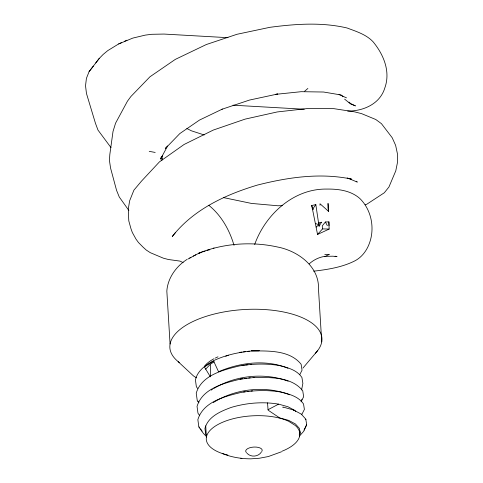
<?xml version="1.0" encoding="UTF-8"?>
<svg xmlns="http://www.w3.org/2000/svg" width="483" height="483" viewBox="0 0 483 483"><rect width="100%" height="100%" fill="white"/><g stroke="black" fill="none" stroke-linecap="round" stroke-linejoin="round"><path stroke-width="0.72" d="M210.449 364.882L210.389 376.843L204.369 366.905L213.637 361.121L218.558 371.747C240.027 362.467 265.934 359.153 287.953 368.263M319.994 205.257L320.018 203.766L328.44 211.24L328.035 203.428L328.331 211.62M328.192 208.288L328.301 206.802M161.727 160.567L162.445 155.393M301.579 390.022L302.877 383.381L301.917 377.477C296.894 369.96 287.699 367.593 279.422 365.559C266.139 363.313 252.597 363.753 239.345 365.951C223.243 369.887 201.653 375.11 196.231 393.126L197.173 399.966M161.467 156.426L160.537 159.088L167.655 145.914M254.668 244.489C265.384 214.524 293.531 188.581 326.653 189.076C338.275 188.907 350.755 190.489 359.817 198.483C371.379 209.755 374.977 227.97 369.507 243.003C366.869 250.484 361.864 257.312 354.679 260.953C342.049 267.31 327.607 269.556 313.642 271.186M227.97 37.686L164.003 34.064L151.638 34.299L145.244 35.12L132.789 38.097L118.625 43.959L107.745 50.63L103.133 54.452L99.16 58.528L89.083 71.641L86.415 78.355L85.527 85.805L86.469 93.491L95.471 123.346L97.995 130.096L110.987 147.605M299.225 434.948L300.1 433.16L299.985 430.902M304.024 430.105L306.669 424.714L305.805 419.178L301.307 414.13L293.495 409.97L282.911 407.03L282.947 407.543M299.768 374.675L302.068 370.123M301.271 400.703L301.929 399.399M301.06 401.844L303.686 396.64M301.754 414.607L304.381 409.415L303.541 403.993C298.512 396.477 289.323 394.11 281.04 392.081C267.763 389.829 254.221 390.27 240.963 392.468C224.861 396.404 203.277 401.633 197.855 419.642L198.791 426.483L199.624 427.636M315.49 223.496L319.855 225.138L319.088 226.545L315.84 204.635L312.513 209.32L317.548 234.436L329.14 229.081L328.887 221.86L325.391 222.005L322.264 225.881L322.553 228.888L317.548 234.436M166.569 146.862L165.277 148.613L179.833 133.562L199.509 120.062L222.434 109.055M95.761 62.935L99.16 58.528M89.083 71.641L93.34 66.123M261.267 452.209C258.163 456.912 250.701 457.461 246.97 453.235M175.257 232.8L172.25 236.561C193.26 209.537 225.35 194.685 257.403 185.08C287.959 177.327 320.217 172.558 351.449 179.084L349.336 178.432M302.944 368.082L317.572 350.718M299.363 436.137L303.729 431.277L306.669 424.714M205.607 369.229L210.455 364.134L214.114 361.845M316.19 227.155L318.732 224.716M304.67 91.209L307.888 88.449M309.15 263.929C313.666 259.769 319.396 257.053 325.494 256.25M187.996 259.027L197.058 254.136L202.286 252.005M211.198 390.101L212.454 389.316M213.709 388.537C235.511 375.4 264.249 372.302 288.14 381.19M213.263 402.58C235.402 388.688 265.173 385.217 289.577 394.78M187.096 259.371C176.204 266.248 167.71 278.039 166.834 291.104L170.076 344.059M189.662 258.079L190.882 257.421M193.327 256.099L195.808 254.813M300.1 433.16L299.357 428.367L295.451 423.989L288.695 420.391L279.566 417.855L268.168 410.2L268.047 409.699L278.613 404.138L287.898 406.716L294.739 410.357L295.723 411.462M198.326 253.563L199.582 252.935M281.583 451.732L268.325 456.55L259.25 458.264L250.725 458.844C240.999 458.79 231.236 457.226 222.234 453.446M326.158 255.93L329.491 254.33L324.781 254.523M118.625 43.959L121.33 42.739M124.753 41.188L126.896 40.222M199.708 252.857L200.131 252.681M225.706 356.249L228.368 355.186M198.688 253.134C223.732 243.299 251.679 241.216 277.93 247.091L279.222 247.35C298.796 251.728 319.408 266.906 318.484 288.985L321.726 341.94M221.939 109.267L249.482 100.066L277.713 94.004L275.739 94.336L301.181 91.692L323.58 92.024L341.258 95.006M213.196 248.274L214.06 247.984M365.172 204.822L366.579 204.375L384.311 192.765L388.942 186.999L395.776 170.849L397.473 162.475L397.424 153.775L395.625 145.335L392.196 137.733L381.437 123.66L375.78 119.506L361.507 113.608L354.54 111.845L333.916 108.663L307.55 108.536L277.248 111.947L245.098 119.126L213.305 130.06L184.077 144.483L159.438 161.883L141.404 181.228L133.912 190.151L129.649 200.777L128.327 208.722L128.369 212.707L128.798 220.9L130.959 228.701L132.336 232.498L135.958 239.055L138.428 242.478L143.046 247.133L146.21 250.013L150.279 252.669L163.375 258.182L168.428 259.51L180.002 261.104L183.142 262.601M203.005 251.782L205.166 251.196M312.404 209.127L311.668 205.51L315.84 204.635M207.038 250.339L209.882 249.753M239.701 352.367L241.935 352.089M243.42 351.902L245.654 351.624M247.888 351.346L249.379 351.159M242.001 365.444L244.235 365.166M245.72 364.979L247.954 364.701M250.188 364.424L251.679 364.236M242.81 378.702L241.325 378.889C224.927 382.977 202.637 387.934 197.046 406.384L197.982 413.225L199.642 415.537M244.301 378.515L246.535 378.237M248.769 377.96L250.254 377.772M240.154 379.209L254.088 377.471M243.625 391.961L245.11 391.773M247.344 391.496L248.836 391.308M251.069 391.031L252.555 390.844M347.663 111.072C363.204 111.205 379.946 104.05 384.794 88.027C390.765 71.538 383.599 54.488 373.027 41.719C366.084 34.402 356.212 31.425 347.011 27.972C321.666 22.031 295.469 23.951 269.906 27.314L237.05 34.269L206.332 44.527L175.311 59.391L149.965 76.779L130.887 96.515L127.44 101.195L115.576 123.159L113.01 131.485L109.828 154.494L109.43 160.38L110.547 167.987L116.56 190.344L119.265 196.998L128.883 210.479M324.854 256.382L332.799 256.201L337.043 256.582L335.057 256.207M282.265 205.673L277.803 205.764L251.468 203.428L223.726 197.638M251.613 350.881L258.906 350.821M253.231 377.404C269.834 377.537 291.249 376.39 302.726 390.735L303.572 396.151M278.613 404.138C262.843 401.5 246.59 402.864 231.291 407.392C220.773 411.275 208.046 416.509 204.931 428.463L205.752 434.471L206.555 435.588M322.553 228.888L329.14 229.081M232.981 105.197L304.284 109.236M240.751 458.246L241.898 458.445M149.235 151.342L155.194 152.447M204.206 134.968L191.485 130.839L186.824 128.502M347.168 177.895L357.329 182.091L356.2 181.258M335.389 256.364L336.005 256.636M339.006 94.523L346.498 97.85M196.509 377.839L193.502 375.943L177.201 360.801A76.181 33.514 -3.5 0 1 244.935 309.488A76.181 33.514 -3.5 0 1 315.405 353.212M344.633 99.142L350.465 103.863L355.446 105.898L350.676 103.603L348.998 102.094M208.728 205.257C221.323 215.346 229.552 230.041 234.032 245.358M206.307 436.433L203.349 433.336L198.785 426.978M342.061 95.622L342.918 96.799M197.601 388.441L196.358 386.708L195.422 379.867C197.523 370.576 205.788 364.973 213.631 360.65C225.833 354.945 239.091 352.071 252.47 350.954C268.965 350.887 289.691 350.157 301.108 364.218L301.947 369.634M198 401.119L198.827 402.279M197.161 400.455L198.821 402.768M200.451 428.795L202.111 431.108M325.391 222.005L327.335 225.67M311.668 205.51L313.304 209.616M162.065 158.394L162.451 159.819M267.522 402.834L268.047 409.699M205.722 425.831L206.41 437.091M293.495 409.97L293.525 410.484M301.307 414.13L301.338 414.637M305.805 419.178L305.836 419.685M328.887 221.86L329.02 225.597M179.332 362.522A76.181 33.514 -3.5 0 1 178.227 361.67M204.611 366.072A45.692 20.099 -3.5 0 1 214.041 358.712M215.321 358.06A45.692 20.099 -3.5 0 1 218.008 356.828M251.232 350.453A45.692 20.099 -3.5 0 1 259.323 350.664M282.138 451.176A46.863 20.618 -3.5 0 0 295.306 425.493L288.671 421.297A46.863 20.618 -3.5 0 0 217.779 424.611A46.863 20.618 -3.5 0 0 227.849 455.077M261.689 451.533A8.253 3.635 -3.5 0 0 261.369 448.767L260.198 448.025A8.253 3.635 -3.5 0 0 249.439 447.862A8.253 3.635 -3.5 0 0 246.475 452.625M321.443 222.246L320.247 224.426L318.466 222.868L321.443 222.246"/></g></svg>
